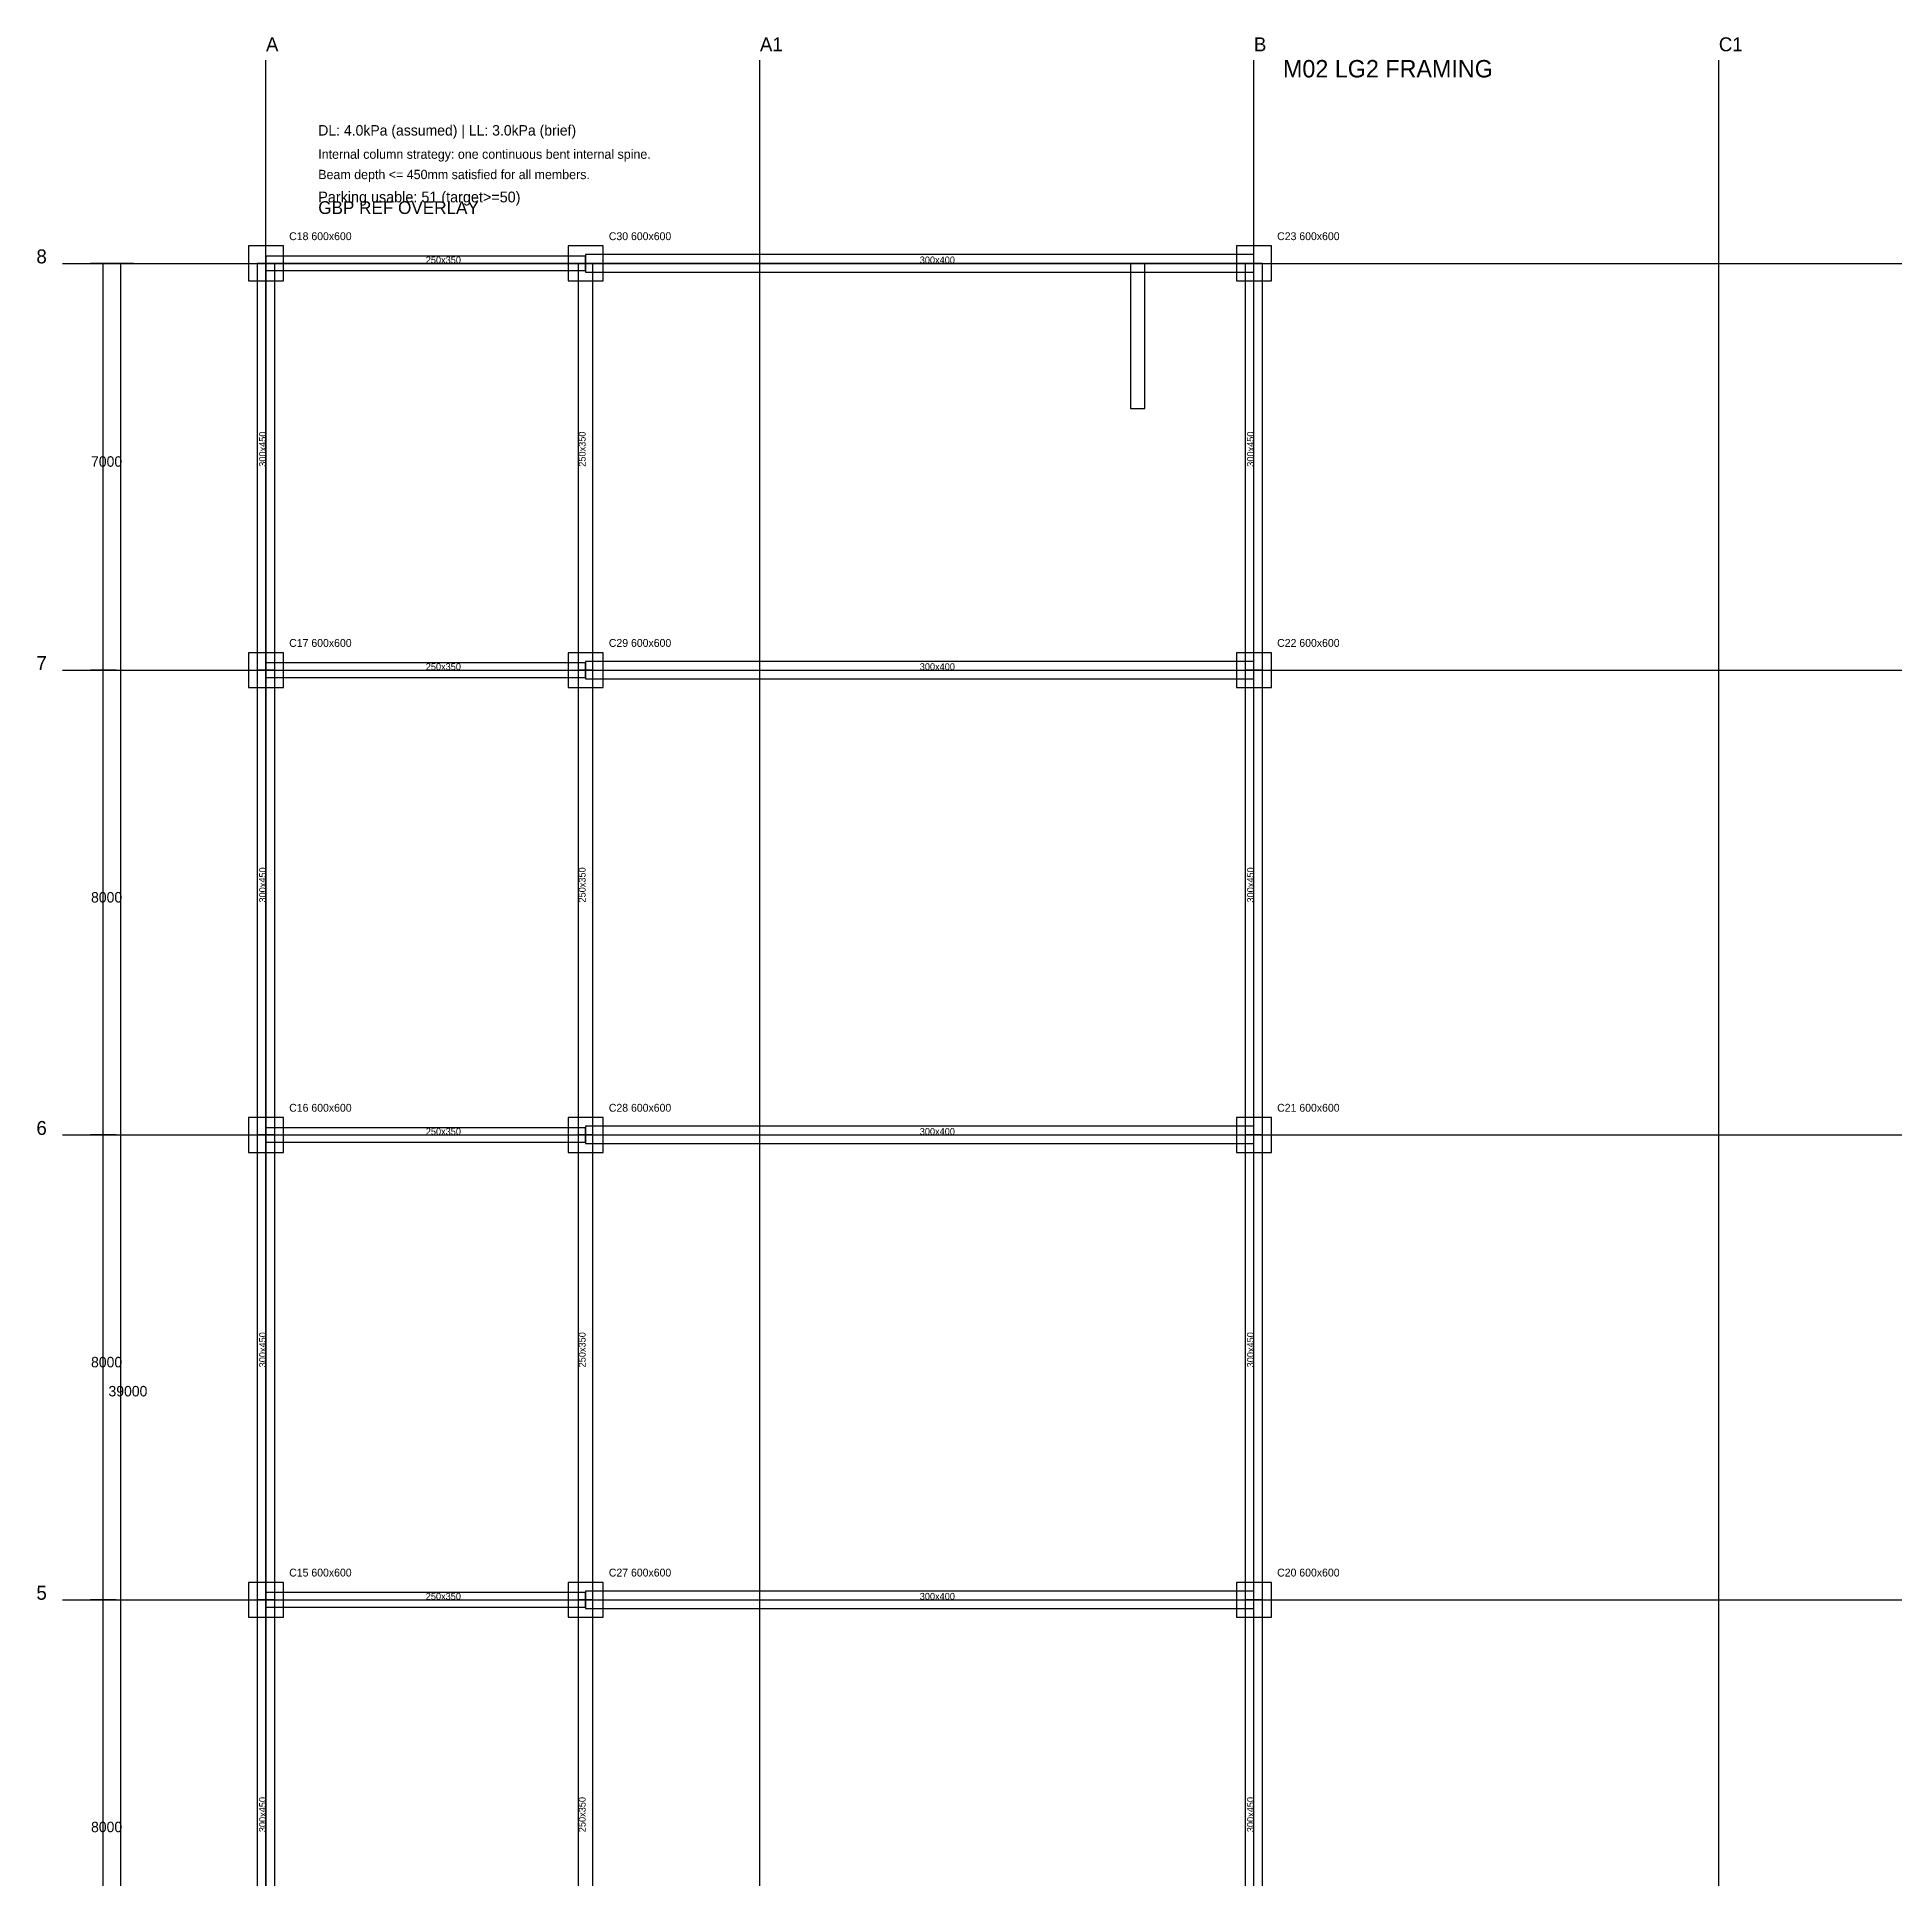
# Model space of a CAD drawing. Header units: metres. Extents: x -3943 to 60000, y -3500 to 59894.
# Drawn here: x -3937 to 28029, y 28197 to 59894 of the extents above; entities that cross this region are included whole.
import ezdxf

# ---------------------------------------------------------------- set-up
doc = ezdxf.new("R2010")
doc.units = ezdxf.units.M
for name, color, linetype in [('A-DIM', 4, 'Continuous'), ('A-GBP-OUTLINE', 8, 'Continuous'), ('A-TEXT', 7, 'Continuous'), ('S-BEAM-P', 5, 'Continuous'), ('S-BEAM-S', 6, 'Continuous'), ('S-COL', 1, 'Continuous'), ('S-GRID', 7, 'Continuous'), ('S-WALL', 3, 'Continuous')]:
    doc.layers.add(name, color=color, linetype=linetype)

msp = doc.modelspace()

# ---------------------------------------------------------------- linework, layer by layer
at = {"layer": 'A-DIM'}
for p, q in [((-2580, 56000), (-3020, 56000)), ((-2800, 49000), (-2800, 56000)), ((-2280, 56000), (-2720, 56000)), ((-2500, 17000), (-2500, 56000)), ((-2580, 49000), (-3020, 49000)), ((-2580, 49000), (-3020, 49000)), ((-2800, 41000), (-2800, 49000)), ((-2580, 41000), (-3020, 41000)), ((-2580, 41000), (-3020, 41000)), ((-2800, 33000), (-2800, 41000)), ((-2580, 33000), (-3020, 33000)), ((-2580, 33000), (-3020, 33000)), ((-2800, 25000), (-2800, 33000))]:
    msp.add_line(p, q, dxfattribs=at)
at = {"layer": 'A-GBP-OUTLINE'}
msp.add_lwpolyline([(0, 0), (56500, 0), (56500, 17000), (17000, 17000), (17000, 56000), (0, 56000), (0, 0)], close=True, dxfattribs=at)
at = {"layer": 'S-BEAM-P'}
for points in [[(-150, 49000), (150, 49000), (150, 56000), (-150, 56000), (-150, 49000)], [(16850, 49000), (17150, 49000), (17150, 56000), (16850, 56000), (16850, 49000)], [(-150, 41000), (150, 41000), (150, 49000), (-150, 49000), (-150, 41000)], [(16850, 41000), (17150, 41000), (17150, 49000), (16850, 49000), (16850, 41000)], [(-150, 33000), (150, 33000), (150, 41000), (-150, 41000), (-150, 33000)], [(16850, 33000), (17150, 33000), (17150, 41000), (16850, 41000), (16850, 33000)], [(-150, 25000), (150, 25000), (150, 33000), (-150, 33000), (-150, 25000)], [(16850, 25000), (17150, 25000), (17150, 33000), (16850, 33000), (16850, 25000)]]:
    msp.add_lwpolyline(points, close=True, dxfattribs=at)
at = {"layer": 'S-BEAM-S'}
for points in [[(0, 56125), (0, 55875), (5500, 55875), (5500, 56125), (0, 56125)], [(5375, 49000), (5625, 49000), (5625, 56000), (5375, 56000), (5375, 49000)], [(5500, 56150), (5500, 55850), (17000, 55850), (17000, 56150), (5500, 56150)], [(0, 49125), (0, 48875), (5500, 48875), (5500, 49125), (0, 49125)], [(5375, 41000), (5625, 41000), (5625, 49000), (5375, 49000), (5375, 41000)], [(5500, 49150), (5500, 48850), (17000, 48850), (17000, 49150), (5500, 49150)], [(0, 41125), (0, 40875), (5500, 40875), (5500, 41125), (0, 41125)], [(5375, 33000), (5625, 33000), (5625, 41000), (5375, 41000), (5375, 33000)], [(5500, 41150), (5500, 40850), (17000, 40850), (17000, 41150), (5500, 41150)], [(0, 33125), (0, 32875), (5500, 32875), (5500, 33125), (0, 33125)], [(5375, 25000), (5625, 25000), (5625, 33000), (5375, 33000), (5375, 25000)], [(5500, 33150), (5500, 32850), (17000, 32850), (17000, 33150), (5500, 33150)]]:
    msp.add_lwpolyline(points, close=True, dxfattribs=at)
at = {"layer": 'S-COL'}
for points in [[(-300, 55700), (300, 55700), (300, 56300), (-300, 56300), (-300, 55700)], [(5200, 55700), (5800, 55700), (5800, 56300), (5200, 56300), (5200, 55700)], [(16700, 55700), (17300, 55700), (17300, 56300), (16700, 56300), (16700, 55700)], [(-300, 48700), (300, 48700), (300, 49300), (-300, 49300), (-300, 48700)], [(5200, 48700), (5800, 48700), (5800, 49300), (5200, 49300), (5200, 48700)], [(16700, 48700), (17300, 48700), (17300, 49300), (16700, 49300), (16700, 48700)], [(-300, 40700), (300, 40700), (300, 41300), (-300, 41300), (-300, 40700)], [(5200, 40700), (5800, 40700), (5800, 41300), (5200, 41300), (5200, 40700)], [(16700, 40700), (17300, 40700), (17300, 41300), (16700, 41300), (16700, 40700)], [(-300, 32700), (300, 32700), (300, 33300), (-300, 33300), (-300, 32700)], [(5200, 32700), (5800, 32700), (5800, 33300), (5200, 33300), (5200, 32700)], [(16700, 32700), (17300, 32700), (17300, 33300), (16700, 33300), (16700, 32700)]]:
    msp.add_lwpolyline(points, close=True, dxfattribs=at)
at = {"layer": 'S-GRID'}
for p, q in [((0, -3500), (0, 59500)), ((8500, -3500), (8500, 59500)), ((17000, -3500), (17000, 59500)), ((25000, -3500), (25000, 59500)), ((-3500, 56000), (60000, 56000)), ((-3500, 49000), (60000, 49000)), ((-3500, 41000), (60000, 41000)), ((-3500, 33000), (60000, 33000))]:
    msp.add_line(p, q, dxfattribs=at)
at = {"layer": 'S-WALL'}
msp.add_lwpolyline([(14875, 53500), (15125, 53500), (15125, 56000), (14875, 56000), (14875, 53500)], close=True, dxfattribs=at)

# ---------------------------------------------------------------- texts
at = {"layer": 'A-DIM'}
for s, p in [('7000', (-3010, 52500)), ('8000', (-3010, 45000)), ('8000', (-3010, 37000)), ('39000', (-2710, 36500)), ('8000', (-3010, 29000))]:
    msp.add_text(s, height=180, dxfattribs=at).set_placement(p)
at = {"layer": 'A-TEXT'}
for s, height, p in [('M02 LG2 FRAMING', 300, (17500, 59200)), ('DL: 4.0kPa (assumed) | LL: 3.0kPa (brief)', 180, (900, 58200)), ('Internal column strategy: one continuous bent internal spine.', 160, (900, 57800)), ('Beam depth <= 450mm satisfied for all members.', 160, (900, 57450)), ('Parking usable: 51 (target>=50)', 185, (900, 57050)), ('GBP REF OVERLAY', 220, (900, 56850)), ('C18 600x600', 135, (400, 56400)), ('C30 600x600', 135, (5900, 56400)), ('C23 600x600', 135, (17400, 56400)), ('250x350', 118, (2750, 56000)), ('300x400', 118, (11250, 56000)), ('C17 600x600', 135, (400, 49400)), ('C29 600x600', 135, (5900, 49400)), ('C22 600x600', 135, (17400, 49400)), ('250x350', 118, (2750, 49000)), ('300x400', 118, (11250, 49000)), ('C16 600x600', 135, (400, 41400)), ('C28 600x600', 135, (5900, 41400)), ('C21 600x600', 135, (17400, 41400)), ('250x350', 118, (2750, 41000)), ('300x400', 118, (11250, 41000)), ('C15 600x600', 135, (400, 33400)), ('C27 600x600', 135, (5900, 33400)), ('C20 600x600', 135, (17400, 33400)), ('250x350', 118, (2750, 33000)), ('300x400', 118, (11250, 33000))]:
    msp.add_text(s, height=height, dxfattribs=at).set_placement(p)
for s, p in [('300x450', (0, 52500)), ('250x350', (5500, 52500)), ('300x450', (17000, 52500)), ('300x450', (0, 45000)), ('250x350', (5500, 45000)), ('300x450', (17000, 45000)), ('300x450', (0, 37000)), ('250x350', (5500, 37000)), ('300x450', (17000, 37000)), ('300x450', (0, 29000)), ('250x350', (5500, 29000)), ('300x450', (17000, 29000))]:
    msp.add_text(s, height=118, rotation=90, dxfattribs=at).set_placement(p)
at = {"layer": 'S-GRID'}
for s, p in [('A', (0, 59650)), ('A1', (8500, 59650)), ('B', (17000, 59650)), ('C1', (25000, 59650)), ('8', (-3950, 56000)), ('7', (-3950, 49000)), ('6', (-3950, 41000)), ('5', (-3950, 33000))]:
    msp.add_text(s, height=240, dxfattribs=at).set_placement(p)

doc.saveas('drawing.dxf')
